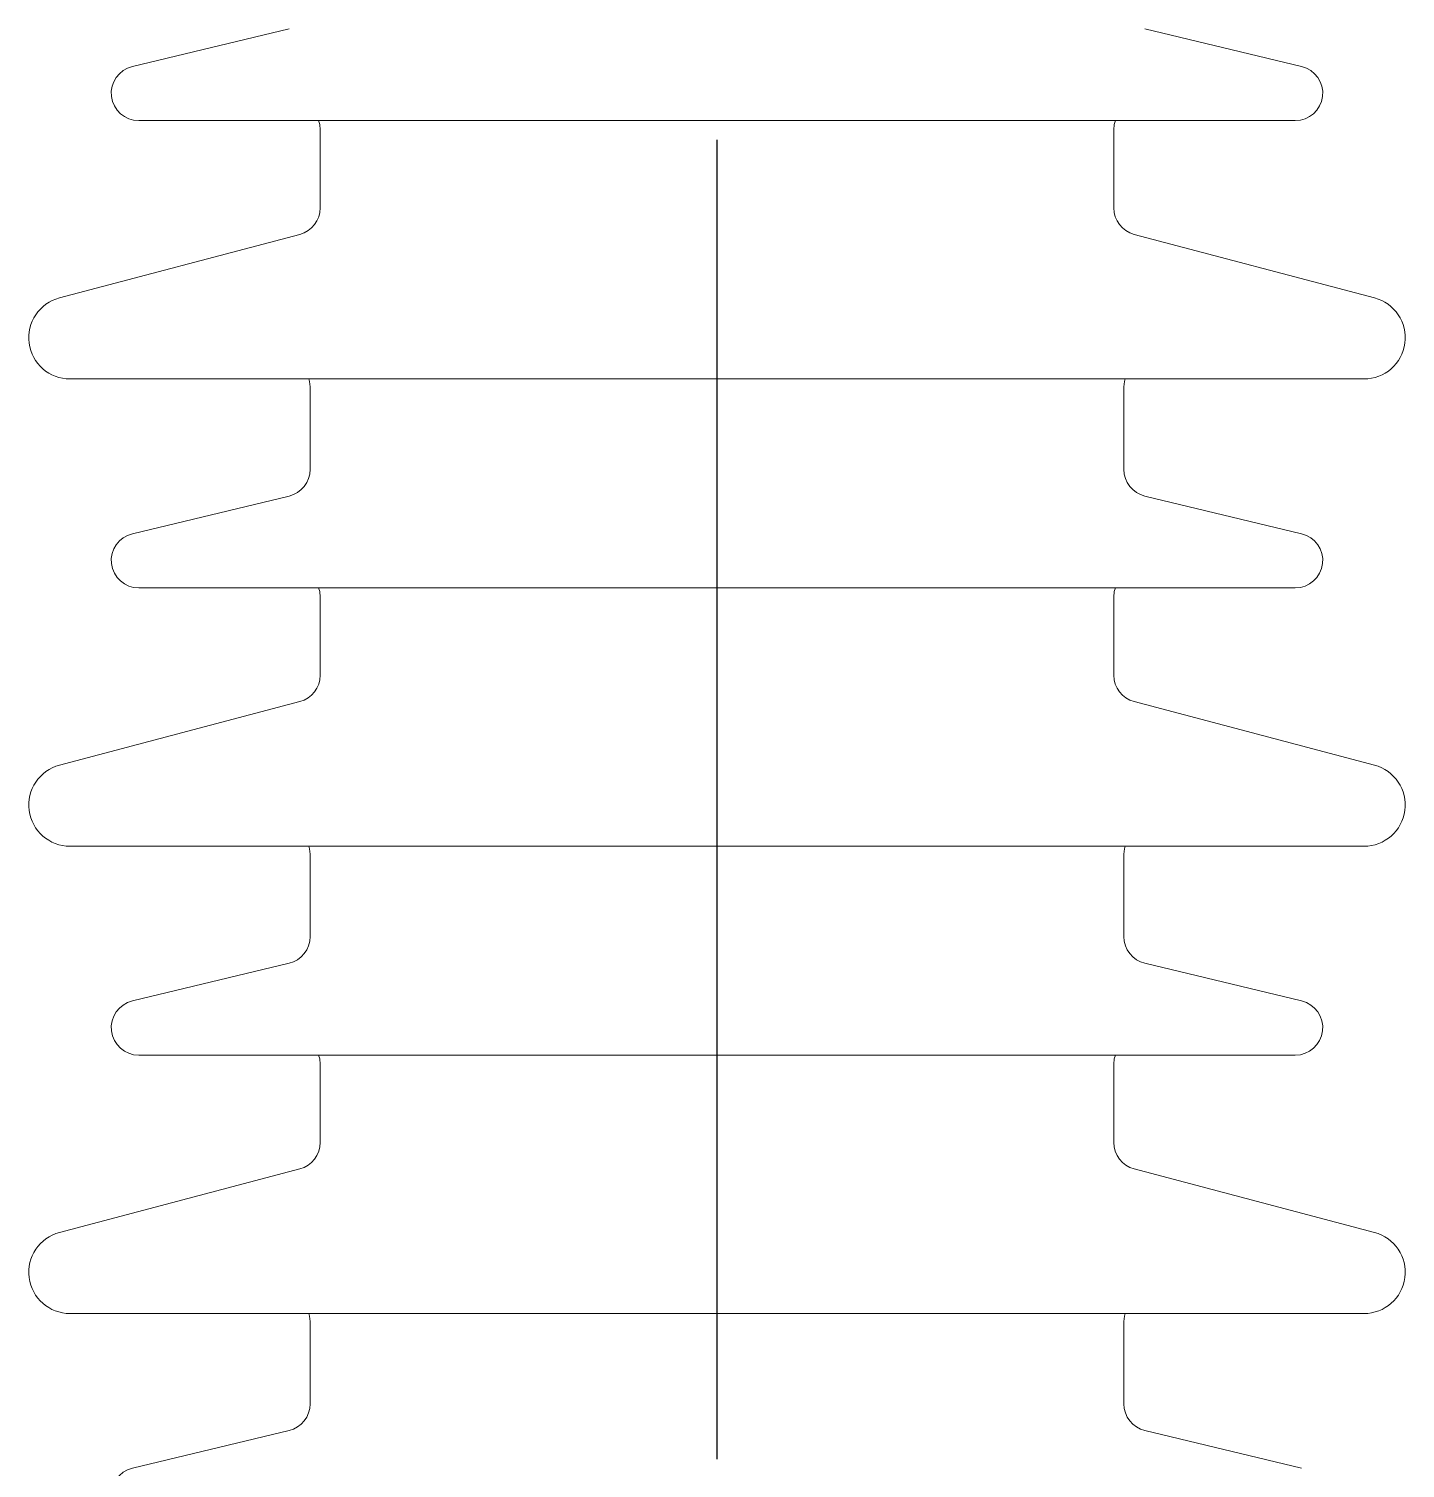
# Model space of a CAD drawing. Header units: millimetres. Extents: x 30710 to 48779, y -19256 to -8564.
# Drawn here: x 36945.1 to 37195.4, y -10385.8 to -10124 of the extents above; entities that cross this region are included whole.
import ezdxf

# ---------------------------------------------------------------- set-up
doc = ezdxf.new("R2010")
doc.units = ezdxf.units.MM
doc.header["$LTSCALE"] = 10
doc.linetypes.add('ACAD_ISO04W100', pattern=[30, 24, -3, 0, -3])
doc.layers.get('0').update_dxf_attribs({"color": 1, "linetype": 'ACAD_ISO04W100', "lineweight": 25})
doc.layers.add('粗实线', color=4, linetype='Continuous', lineweight=18)

msp = doc.modelspace()

# ---------------------------------------------------------------- linework, layer by layer
msp.add_line((37070.22, -10384.159), (37070.22, -9854.703))
at = {"layer": '粗实线'}
for p, q in [((36992.378, -10123.952), (36963.884, -10130.797)), ((37176.555, -10130.797), (37148.061, -10123.952)), ((36965.052, -10140.658), (37175.387, -10140.658)), ((36998.052, -10142.316), (36998.052, -10156.52)), ((37142.387, -10156.52), (37142.387, -10142.316)), ((36994.33, -10161.354), (36950.635, -10172.908)), ((37189.804, -10172.908), (37146.109, -10161.354)), ((36952.552, -10187.658), (37187.887, -10187.658)), ((36996.21, -10189.09), (36996.21, -10204.09)), ((37144.229, -10204.09), (37144.229, -10189.09)), ((36992.378, -10208.952), (36963.884, -10215.797)), ((37176.555, -10215.797), (37148.061, -10208.952)), ((36965.052, -10225.658), (37175.387, -10225.658)), ((36998.052, -10227.316), (36998.052, -10241.52)), ((37142.387, -10241.52), (37142.387, -10227.316)), ((36994.33, -10246.354), (36950.635, -10257.908)), ((37189.804, -10257.908), (37146.109, -10246.354)), ((36952.552, -10272.658), (37187.887, -10272.658)), ((36996.21, -10274.09), (36996.21, -10289.09)), ((37144.229, -10289.09), (37144.229, -10274.09)), ((36992.378, -10293.952), (36963.884, -10300.797)), ((37176.555, -10300.797), (37148.061, -10293.952)), ((36965.052, -10310.658), (37175.387, -10310.658)), ((36998.052, -10312.316), (36998.052, -10326.52)), ((37142.387, -10326.52), (37142.387, -10312.316)), ((36994.33, -10331.354), (36950.635, -10342.908)), ((37189.804, -10342.908), (37146.109, -10331.354)), ((36952.552, -10357.658), (37187.887, -10357.658)), ((36996.21, -10359.09), (36996.21, -10374.09)), ((37144.229, -10374.09), (37144.229, -10359.09)), ((36992.378, -10378.952), (36963.884, -10385.797)), ((37176.555, -10385.797), (37148.061, -10378.952))]:
    msp.add_line(p, q, dxfattribs=at)
for points in [[(36997.769, -10140.658), (36997.956, -10141.34), (36998.052, -10142.316)], [(37142.387, -10142.316), (37142.483, -10141.34), (37142.67, -10140.658)], [(36996.001, -10187.658), (36996.114, -10188.115), (36996.21, -10189.09)], [(37144.229, -10189.09), (37144.325, -10188.115), (37144.438, -10187.658)], [(36997.769, -10225.658), (36997.956, -10226.34), (36998.052, -10227.316)], [(37142.387, -10227.316), (37142.483, -10226.34), (37142.67, -10225.658)], [(36996.001, -10272.658), (36996.114, -10273.115), (36996.21, -10274.09)], [(37144.229, -10274.09), (37144.325, -10273.115), (37144.438, -10272.658)], [(36997.769, -10310.658), (36997.956, -10311.34), (36998.052, -10312.316)], [(37142.387, -10312.316), (37142.483, -10311.34), (37142.67, -10310.658)], [(36996.001, -10357.658), (36996.114, -10358.115), (36996.21, -10359.09)], [(37144.229, -10359.09), (37144.325, -10358.115), (37144.438, -10357.658)]]:
    msp.add_lwpolyline(points, dxfattribs=at)
for centre, radius, start, end in [((36965.052, -10135.658), 5, 103.50795, 270), ((37175.387, -10135.658), 5, 270, 76.49205), ((36993.052, -10156.52), 5, 284.81144, 360), ((37147.387, -10156.52), 5, 180, 255.18856), ((36952.552, -10180.158), 7.5, 104.81144, 270), ((37187.887, -10180.158), 7.5, 270, 75.18856), ((36991.21, -10204.09), 5, 283.50795, 0), ((37149.229, -10204.09), 5, 180, 256.49205), ((36965.052, -10220.658), 5, 103.50795, 270), ((37175.387, -10220.658), 5, 270, 76.49205), ((36993.052, -10241.52), 5, 284.81144, 0), ((37147.387, -10241.52), 5, 180, 255.18856), ((36952.552, -10265.158), 7.5, 104.81144, 270), ((37187.887, -10265.158), 7.5, 270, 75.18856), ((36991.21, -10289.09), 5, 283.50795, 360), ((37149.229, -10289.09), 5, 180, 256.49205), ((36965.052, -10305.658), 5, 103.50795, 270), ((37175.387, -10305.658), 5, 270, 76.49205), ((36993.052, -10326.52), 5, 284.81144, 0), ((37147.387, -10326.52), 5, 180, 255.18856), ((36952.552, -10350.158), 7.5, 104.81144, 270), ((37187.887, -10350.158), 7.5, 270, 75.18856), ((36991.21, -10374.09), 5, 283.50795, 360), ((37149.229, -10374.09), 5, 180, 256.49205), ((36965.052, -10390.658), 5, 103.50795, 270)]:
    msp.add_arc(centre, radius, start, end, dxfattribs=at)

doc.saveas('drawing.dxf')
